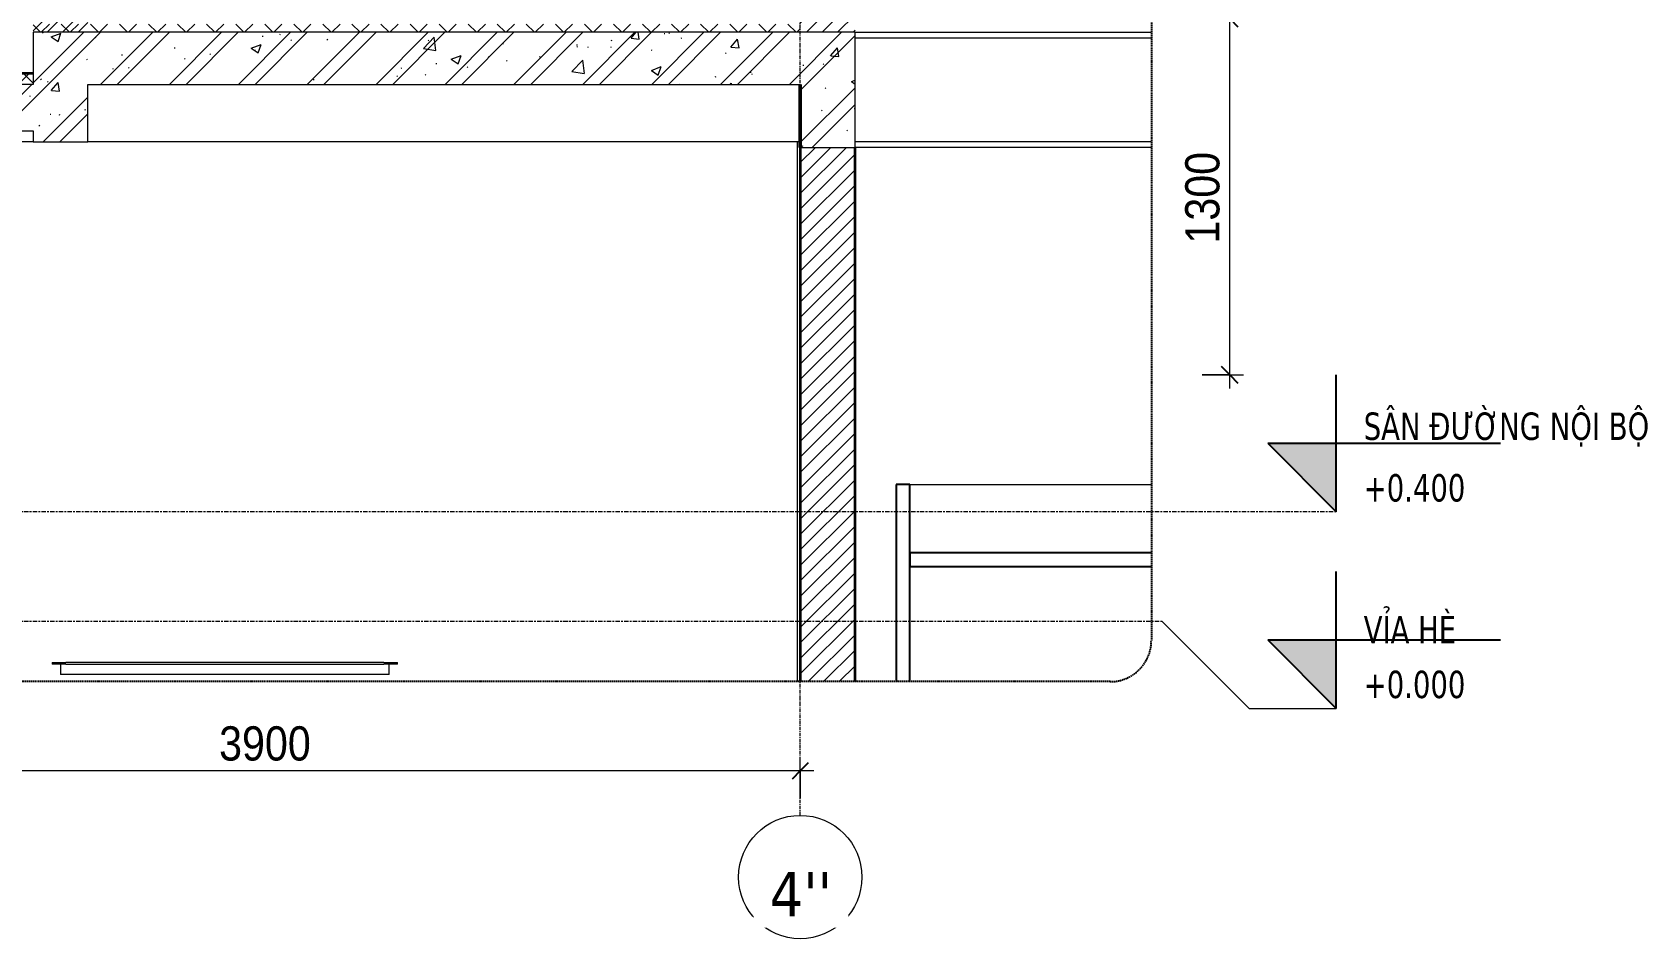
# Model space of a CAD drawing. Header units: millimetres. Extents: x 46644 to 147176, y -1287 to 53383.
# Drawn here: x 89000 to 94896, y -1158 to 2150 of the extents above; entities that cross this region are included whole.
import ezdxf

# ---------------------------------------------------------------- set-up
doc = ezdxf.new("R2010")
doc.units = ezdxf.units.MM
for name, pattern in [('Centre', [31.75, 6.35, -4.7625, 15.875, -4.7625]), ('Grid Line', [22.225, 12.7, -3.175, 3.175, -3.175]), ('Hidden', [7.14375, 4.7625, -2.38125])]:
    doc.linetypes.add(name, pattern=pattern)
for name, color, linetype, lineweight in [('0-3', 130, 'Continuous', 5), ('A-ANNO-DIMS', 211, 'Continuous', 9), ('A-ANNO-DIMS-50', 211, 'Continuous', 9), ('A-DETL-GENF', 92, 'Continuous', 18), ('A-DETL-GENF-2', 92, 'Hidden', 25), ('A-DETL-GENF-3', 9, 'Continuous', 18), ('A-DETL-THIN', 151, 'Continuous', 18), ('A-DOOR', 31, 'Continuous', 18), ('A-DOOR-1', 31, 'Continuous', 25), ('A-FLOR-FNSH-1', 7, 'Continuous', 35), ('A-FLOR-LEVL', 51, 'Continuous', 9), ('A-FLOR-LEVL-1', 51, 'Continuous', 25), ('A-FLOR-LEVL-2', 51, 'Centre', 9), ('A-FLOR-PATT-1', 8, 'Continuous', 18), ('A-WALL', 113, 'Continuous', 18), ('A-WALL-1', 7, 'Continuous', 35), ('A-WALL-PATT-3', 111, 'Continuous', 18), ('E-LITE-EQPM', 33, 'Continuous', 18), ('S-BEAM-1', 254, 'Continuous', 5), ('S-BEAM-2', 250, 'Continuous', 18), ('S-BEAM-3', 90, 'Continuous', 50), ('S-GRID-1', 1, 'Grid Line', 9), ('S-GRID-IDEN', 1, 'Continuous', 9)]:
    doc.layers.add(name, color=color, linetype=linetype, lineweight=lineweight)
doc.styles.add('Tahoma_B', font='tahomabd.ttf', dxfattribs={"height": 162.5})
doc.styles.add('Tahoma_B_1', font='tahomabd.ttf', dxfattribs={"width": 0.85, "height": 100})
doc.styles.add('UTM Avo', font='', dxfattribs={"width": 0.9, "height": 125})
doc.styles.get('UTM Avo').set_extended_font_data('UTM Avo')
doc.dimstyles.new('1_Dim_chi_tiet_2_5', dxfattribs={"dimscale": 304.8, "dimtxt": 124.912619, "dimasz": 0.19685, "dimexe": 0.164042, "dimexo": 0.0625, "dimgap": 0.016404, "dimtad": 1, "dimdec": 0, "dimrnd": 5, "dimzin": 0, "dimdsep": 46, "dimtxsty": 'UTM Avo', "dimblk1": 'OBLIQUE', "dimblk2": 'OBLIQUE', "dimsah": 1, "dimcen": 0.09, "dimdle": 0.164042, "dimazin": 0, "dimtfac": 1, "dimtdec": 4, "dimtix": 1, "dimtmove": 0, "dimatfit": 3, "dimfxl": 0.328084, "dimfxlon": 1, "dimtvp": 1, "dimtolj": 1, "dimtzin": 0, "dimarcsym": 2})
pattern_1 = [(45, (86167.634, 15725), (-28.28427, 28.28427), [])]
pattern_2 = [(45, (86167.634, 15725), (-53.033, 53.033), []), (135, (86167.634, 15725), (-53.033, -53.033), [])]

# ---------------------------------------------------------------- blocks, each defined once
blk = doc.blocks.new('NCV_TKTC_KET CAU_rvt-3-TKCS_SẢNH - BẬC CẤP 1 - MẶT CẮT 1')
at = {"layer": 'S-BEAM-1'}
blk.add_hatch(color=256, dxfattribs=at).paths.add_polyline_path([(-48852.6, 1730), (-48852.6, 1730), (-48852.6, 1960)])
at = {"layer": 'S-BEAM-2'}
for p, q in [((-48652.6, 2130), (-47571.2, 2130)), ((-51652.5, 1750), (-52727.6, 1750)), ((-48852.6, 1750), (-51452.5, 1750)), ((-47571.2, 1730), (-48652.6, 1730))]:
    blk.add_line(p, q, dxfattribs=at)
at = {"layer": 'S-BEAM-3'}
blk.add_line((-48852.6, 1960), (-48852.6, 1730), dxfattribs=at)
blk = doc.blocks.new('Thang may HIEN - Dài x Rộng - 2000x2000-2402764-TKCS_SẢNH - BẬC CẤP 1 - MẶT CẮT 1')
at = {"layer": 'A-DOOR'}
blk.add_line((-48452.6, 500), (-47571.2, 500), dxfattribs=at)
at = {"layer": 'A-DOOR-1'}
for p, q in [((-48452.6, 500), (-48502.6, 500)), ((-48502.6, 500), (-48502.6, -220)), ((-48452.6, -220), (-48452.6, 500)), ((-47571.2, 250), (-48452.6, 250)), ((-48452.6, 250), (-48452.6, 200)), ((-48452.6, 200), (-47571.2, 200))]:
    blk.add_line(p, q, dxfattribs=at)
blk = doc.blocks.new('DEN LED BATTEN 1_2 40W - LC_02-ĐÈN LED BATTEN 1_2m_ P_40W_ ÁNH SÁNG TRẮNG 6000K_ LOẠI CHỐNG ẨM IP65_ LẮP ĐẶT NỔI_TREO TY-4601686-TKCS_SẢNH - BẬC CẤP 1 - MẶT CẮT 1')
at = {"layer": 'E-LITE-EQPM'}
for p, q in [((-51582.635618, -150), (-51582.635618, -156.35)), ((-51582.635618, -150), (-51532.635618, -150)), ((-51532.635618, -156.35), (-51582.635618, -156.35)), ((-51552.635618, -156.35), (-51552.635618, -194.45)), ((-50372.635618, -150), (-51532.635618, -150)), ((-51532.635618, -156.35), (-50372.635618, -156.35)), ((-50372.635618, -150), (-50322.635618, -150)), ((-50322.635618, -156.35), (-50372.635618, -156.35)), ((-50352.635618, -194.45), (-50352.635618, -156.35)), ((-50322.635618, -156.35), (-50322.635618, -150)), ((-51502.635618, -194.45), (-51552.635618, -194.45)), ((-50402.635618, -194.45), (-51502.635618, -194.45)), ((-50352.635618, -194.45), (-50402.635618, -194.45))]:
    blk.add_line(p, q, dxfattribs=at)
blk = doc.blocks.new('BORDER VIEW - BORDER VIEW-2194379-TKCS_SẢNH - BẬC CẤP 1 - MẶT CẮT 1')
at = {"layer": 'A-DETL-GENF-2'}
for p, q in [((-47571.2, 6099.3), (-47571.2, -70)), ((-47721.2, -220), (-61732.6, -220))]:
    blk.add_line(p, q, dxfattribs=at)
blk.add_arc((-47721.2, -70), 150, 270, 0, dxfattribs=at)
blk = doc.blocks.new('Level - CAO ĐỘ LEVEL-350587-TKCS_SẢNH - BẬC CẤP 1 - MẶT CẮT 1')
at = {"layer": 'A-FLOR-LEVL'}
blk.add_hatch(color=256, dxfattribs=at).paths.add_polyline_path([(-46896.3, 2450), (-46896.3, 2200), (-47146.3, 2450)])
at = {"layer": 'A-FLOR-LEVL-1'}
for p, q in [((-46896.3, 2200), (-46896.3, 2700)), ((-47146.3, 2450), (-46896.3, 2200)), ((-47146.3, 2450), (-46296.3, 2450))]:
    blk.add_line(p, q, dxfattribs=at)
blk = doc.blocks.new('Grid - M_Grid Head - Circle-353313-TKCS_SẢNH - BẬC CẤP 1 - MẶT CẮT 1')
at = {"layer": 'S-GRID-IDEN'}
blk.add_circle((-52752.6, -933.2), 225, dxfattribs=at)
blk = doc.blocks.new('DIMBLOCK18-TKCS_SẢNH - BẬC CẤP 1 - MẶT CẮT 1')
at = {"layer": 'A-ANNO-DIMS-50'}
for p, q in [((87903.2, -645.4), (87903.2, -495.4)), ((91803.2, -645.4), (91803.2, -495.4)), ((91853.2, -545.4), (87903.2, -545.4)), ((87903.2, -545.4), (87903.2, -645.4)), ((91803.2, -545.4), (91803.2, -645.4))]:
    blk.add_line(p, q, dxfattribs=at)
at = {"layer": 'A-ANNO-DIMS-50', "lineweight": 25}
for p, q in [((87903.2, -545.4), (87933.2, -515.4)), ((91803.2, -545.4), (91833.2, -515.4)), ((87903.2, -545.4), (87873.2, -575.4)), ((91803.2, -545.4), (91773.2, -575.4))]:
    blk.add_line(p, q, dxfattribs=at)
at = {"layer": 'A-ANNO-DIMS-50', "color": 0, "insert": (89682, -383), "char_height": 125, "width": 410.824, "attachment_point": 1, "line_spacing_factor": 1.110334, "style": 'UTM Avo'}
blk.add_mtext('3900', dxfattribs=at)
blk = doc.blocks.new('_Oblique')
at = {"color": 0, "linetype": 'ByBlock', "lineweight": -2}
blk.add_line((-0.5, -0.5), (0.5, 0.5), dxfattribs=at)
blk = doc.blocks.new('DIMBLOCK21-TKCS_SẢNH - BẬC CẤP 1 - MẶT CẮT 1')
at = {"layer": 'A-ANNO-DIMS-50'}
for p, q in [((93270.5, 2200), (93420.5, 2200)), ((93370.5, 2200), (93270.5, 2200)), ((93370.5, 850), (93370.5, 2200)), ((93270.5, 900), (93420.5, 900)), ((93370.5, 900), (93270.5, 900))]:
    blk.add_line(p, q, dxfattribs=at)
at = {"layer": 'A-ANNO-DIMS-50', "lineweight": 25}
for p, q in [((93370.5, 2200), (93340.5, 2230)), ((93370.5, 2200), (93400.5, 2170)), ((93370.5, 900), (93340.5, 930)), ((93370.5, 900), (93400.5, 870))]:
    blk.add_line(p, q, dxfattribs=at)
at = {"layer": 'A-ANNO-DIMS-50', "color": 0, "insert": (93208.1, 1378.8), "char_height": 125, "width": 410.824, "attachment_point": 1, "rotation": 90, "line_spacing_factor": 1.110334, "style": 'UTM Avo'}
blk.add_mtext('1300', dxfattribs=at)

msp = doc.modelspace()

# ---------------------------------------------------------------- hatches: boundary and pattern name
at = {"layer": 'A-DETL-GENF-3'}
h = msp.add_hatch(dxfattribs=at)
h.set_pattern_fill('FP_19', color=256, style=0, pattern_type=2)
h.set_pattern_definition([(50, (86167.63, 15725), (364.368, -31.8783), [38.1, -419.1]), (355, (86167.63, 15725), (-70.486, 382.113), [30.48, -335.28]), (100.451, (86198, 15722.34), (293.885, 350.233), [32.38, -356.18]), (46.184, (86167.63, 15826.6), (542.158, -84.086), [57.15, -628.65]), (96.636, (86212.8, 15819.6), (474.805, 494.855), [48.57, -534.27]), (351.184, (86167.63, 15826.6), (474.81, 494.85), [45.72, -502.92]), (21, (86218.43, 15801.2), (303.2285, -204.5305), [38.1, -419.1]), (326, (86218.43, 15801.2), (123.604, 368.376), [30.48, -335.28]), (71.451, (86243.7, 15784.16), (426.834, 163.843), [32.38, -356.18]), (37.5, (86167.63, 15725), (6.1766, 169.1102), [3.353, -327.863, 3.353, -337.007, -336.55]), (37.5, (86167.63, 15725), (6.1766, 169.1102), [-671.576, 3.353, -333.197]), (7.5, (86167.63, 15725), (133.6389, 200.3615), [3.353, -190.703, 3.353, -320.243, -128.27]), (7.5, (86167.63, 15725), (133.6389, 200.3615), [-517.652, 3.353, -124.917]), (327.5, (86054.35, 15725), (271.1818, -11.4584), [3.353, -123.647, 3.353, -392.887, -525.78]), (327.5, (86054.35, 15725), (271.1818, -11.4584), [-523.24, 3.353, -522.427]), (317.5, (86003.55, 15725), (296.2585, 50.853), [3.353, -161.747, 3.353, -259.791, -373.38]), (317.5, (86003.55, 15725), (296.2585, 50.853), [-428.244, 3.353, -370.027]), (45, (86167.63, 15725), (-125.7236, 125.7236), []), (45, (86167.63, 15915.5), (-125.7236, 125.7236), [])])
h.paths.add_polyline_path([(87728.2, 1560), (87928.2, 1560), (87928.2, 1790), (89003.3, 1790), (89003.3, 1750), (89203.3, 1750), (89203.3, 1960), (91803.2, 1960), (91803.2, 1730), (92003.2, 1730), (92003.2, 2150), (89003.3, 2150), (89003.3, 1960), (87203.3, 1960), (87203.3, 1790), (87728.2, 1790)])
at = {"layer": 'A-FLOR-PATT-1'}
h = msp.add_hatch(dxfattribs=at)
h.set_pattern_fill('FP_21', color=256, style=0, pattern_type=2)
h.set_pattern_definition(pattern_2)
h.paths.add_polyline_path([(91338.8, 2150), (91803.3, 2150), (91803.3, 2180), (89003.3, 2180), (89003.3, 2150), (90123.3, 2150)])
h = msp.add_hatch(dxfattribs=at)
h.set_pattern_fill('FP_21', color=256, style=0, pattern_type=2)
h.set_pattern_definition(pattern_2)
h.paths.add_polyline_path([(87203.2, 1950), (87203.3, 1950), (87203.3, 1960), (89003.3, 1960), (89003.3, 2000), (87193.2, 2000), (87193.2, 1950)])
h.paths.add_polyline_path([(86003.1, 1964.7), (86023.1, 1976.7), (86023.1, 2000), (86003.1, 2000), (86003.1, 1976.7)])
at = {"layer": 'A-WALL-PATT-3'}
h = msp.add_hatch(dxfattribs=at)
h.set_pattern_fill('FP_20', color=256, style=0, pattern_type=2)
h.set_pattern_definition(pattern_1)
h.paths.add_polyline_path([(89203.3, 2150), (89203.3, 5330), (89003.3, 5330), (89003.3, 2150), (89091.6, 2150)])
h = msp.add_hatch(dxfattribs=at)
h.set_pattern_fill('FP_20', color=256, style=0, pattern_type=2)
h.set_pattern_definition(pattern_1)
h.paths.add_polyline_path([(91803.3, 2150), (92003.3, 2150.1), (92003.1, 5130), (91803.3, 5130), (91803.3, 3165.1)])
h = msp.add_hatch(dxfattribs=at)
h.set_pattern_fill('FP_20', color=256, style=0, pattern_type=2)
h.set_pattern_definition(pattern_1)
h.paths.add_polyline_path([(92003.2, -220), (92003.2, 1730), (91803.2, 1730), (91803.2, -220)])

# ---------------------------------------------------------------- linework, layer by layer
at = {"layer": 'A-DETL-THIN'}
for p, q in [((92003.2, 2150), (89003.3, 2150)), ((89003.3, 2150), (89003.3, 1960)), ((92003.2, 1730), (92003.2, 2150)), ((89003.3, 1960), (87203.3, 1960)), ((89203.3, 1750), (89203.3, 1960)), ((89203.3, 1960), (91803.2, 1960)), ((91803.2, 1960), (91803.2, 1730)), ((87928.2, 1790), (89003.3, 1790)), ((89003.3, 1790), (89003.3, 1750)), ((89003.3, 1750), (89203.3, 1750)), ((91803.2, 1730), (92003.2, 1730))]:
    msp.add_line(p, q, dxfattribs=at)
at = {"layer": 'A-FLOR-FNSH-1'}
msp.add_line((89003.3, 2000), (87203.2, 2000), dxfattribs=at)
at = {"layer": 'A-FLOR-LEVL'}
for p, q in [((93124.4, 0), (93441.9, -317.5)), ((93441.9, -317.5), (93759.4, -317.5))]:
    msp.add_line(p, q, dxfattribs=at)
at = {"layer": 'A-FLOR-LEVL-2'}
for p, q in [((93759.4, 400), (78096.7, 400)), ((93124.4, 0), (78096.7, 0))]:
    msp.add_line(p, q, dxfattribs=at)
at = {"layer": 'A-WALL'}
for p, q in [((92003.3, 2150), (93084.5, 2150)), ((91793.1, -220), (91793.1, 1750)), ((93084.5, 1750), (92003.2, 1750))]:
    msp.add_line(p, q, dxfattribs=at)
at = {"layer": 'A-WALL-1'}
for p, q in [((91803.2, 1730), (91803.2, -220)), ((92003.2, -220), (92003.2, 1730))]:
    msp.add_line(p, q, dxfattribs=at)
at = {"layer": 'S-GRID-1'}
for p, q in [((91803.2, 541.8), (91803.2, 5610.1)), ((91803.2, -708.2), (91803.2, 541.8))]:
    msp.add_line(p, q, dxfattribs=at)

# ---------------------------------------------------------------- block references
at = {"layer": '0-3'}
msp.add_blockref('NCV_TKTC_KET CAU_rvt-3-TKCS_SẢNH - BẬC CẤP 1 - MẶT CẮT 1', (140655.8, 0), dxfattribs=at)
at = {"layer": 'A-DETL-GENF'}
msp.add_blockref('BORDER VIEW - BORDER VIEW-2194379-TKCS_SẢNH - BẬC CẤP 1 - MẶT CẮT 1', (140655.8, 0), dxfattribs=at)
at = {"layer": 'A-DOOR'}
msp.add_blockref('Thang may HIEN - Dài x Rộng - 2000x2000-2402764-TKCS_SẢNH - BẬC CẤP 1 - MẶT CẮT 1', (140655.8, 0), dxfattribs=at)
at = {"layer": 'A-FLOR-LEVL-1'}
for p in [(140655.8, -1800), (140655.8, -2517.5)]:
    msp.add_blockref('Level - CAO ĐỘ LEVEL-350587-TKCS_SẢNH - BẬC CẤP 1 - MẶT CẮT 1', p, dxfattribs=at)
at = {"layer": 'E-LITE-EQPM'}
msp.add_blockref('DEN LED BATTEN 1_2 40W - LC_02-ĐÈN LED BATTEN 1_2m_ P_40W_ ÁNH SÁNG TRẮNG 6000K_ LOẠI CHỐNG ẨM IP65_ LẮP ĐẶT NỔI_TREO TY-4601686-TKCS_SẢNH - BẬC CẤP 1 - MẶT CẮT 1', (140655.8, 0), dxfattribs=at)
at = {"layer": 'S-GRID-IDEN'}
msp.add_blockref('Grid - M_Grid Head - Circle-353313-TKCS_SẢNH - BẬC CẤP 1 - MẶT CẮT 1', (144555.8, 0), dxfattribs=at)

# ---------------------------------------------------------------- texts
at = {"layer": 'A-FLOR-LEVL', "char_height": 100, "line_spacing_factor": 0.996129, "style": 'Tahoma_B_1'}
for s, insert, width, attachment_point in [('\\pt510,1020,1530,2040,2550,3060,3570,4080,4590,5100,5610,6120,6630,7140,7650,8160,8670,9180,9690,10200,10710,11220,11730,12240,12750,13260,13770,14280,14790,15300,15810,16320;SÂN ĐƯỜNG NỘI BỘ', (93859.7, 637.2), 1256.725, 7), ('\\pt212.5,425,637.5,850,1062.5,1275,1487.5,1700,1912.5,2125,2337.5,2550,2762.5,2975,3187.5,3400,3612.5,3825,4037.5,4250,4462.5,4675,4887.5,5100,5312.5,5525,5737.5,5950,6162.5,6375,6587.5,6800;+0.400', (93859.7, 537.5), 441.575, 1), ('\\pt510,1020,1530,2040,2550,3060,3570,4080,4590,5100,5610,6120,6630,7140,7650,8160,8670,9180,9690,10200,10710,11220,11730,12240,12750,13260,13770,14280,14790,15300,15810,16320;VỈA HÈ', (93859.7, -80.3), 427.55, 7), ('\\pt212.5,425,637.5,850,1062.5,1275,1487.5,1700,1912.5,2125,2337.5,2550,2762.5,2975,3187.5,3400,3612.5,3825,4037.5,4250,4462.5,4675,4887.5,5100,5312.5,5525,5737.5,5950,6162.5,6375,6587.5,6800;+0.000', (93859.7, -180), 441.575, 1)]:
    msp.add_mtext(s, dxfattribs=dict(at, insert=insert, width=width, attachment_point=attachment_point))

# ---------------------------------------------------------------- dimensions: what is measured, and where the dimension line sits
at = {"layer": 'A-ANNO-DIMS'}
dim = msp.add_linear_dim(base=(93370.5, 2200), p1=(93270.5, 900), p2=(93270.5, 2200), angle=90, dimstyle='1_Dim_chi_tiet_2_5', override={"dimpost": '<>', "dimfxl": 1300}, dxfattribs=at)
dim.commit()
dim.dimension.update_dxf_attribs({"geometry": 'DIMBLOCK21-TKCS_SẢNH - BẬC CẤP 1 - MẶT CẮT 1', "text_midpoint": (93300.8, 1550)})
dim = msp.add_linear_dim(base=(87903.2, -545.4), p1=(91803.2, -645.4), p2=(87903.2, -645.4), dimstyle='1_Dim_chi_tiet_2_5', override={"dimpost": '<>', "dimfxl": 3899.999999}, dxfattribs=at)
dim.commit()
dim.dimension.update_dxf_attribs({"geometry": 'DIMBLOCK18-TKCS_SẢNH - BẬC CẤP 1 - MẶT CẮT 1', "text_midpoint": (89853.2, -475.7)})

# ---------------------------------------------------------------- next in the draw order: texts
at = {"layer": 'S-GRID-IDEN', "insert": (91805.5, -995.6), "char_height": 162.5, "width": 264.5, "attachment_point": 5, "line_spacing_factor": 0.996129, "style": 'Tahoma_B', "bg_fill": 3, "box_fill_scale": 1.25, "bg_fill_color": 256, "bg_fill_true_color": 13158600, "bg_fill_transparency": 0}
msp.add_mtext("\\pt634.99962,1269.99925,1905.0005,2540.00013,3174.99975,3809.99937,4445.00062,5080.00025,5714.99987,6349.9995,6985.00075,7620.00037,8255,8889.99962,9524.99925,10160.0005,10795.00013,11429.99975,12064.99938,12700.00063,13335.00025,13969.99988,14604.9995,15240.00075,15875.00038,16510,17144.99963,17779.99925,18415.0005,19050.00013,19684.99975,20319.99938;4''", dxfattribs=at)

doc.saveas('drawing.dxf')
